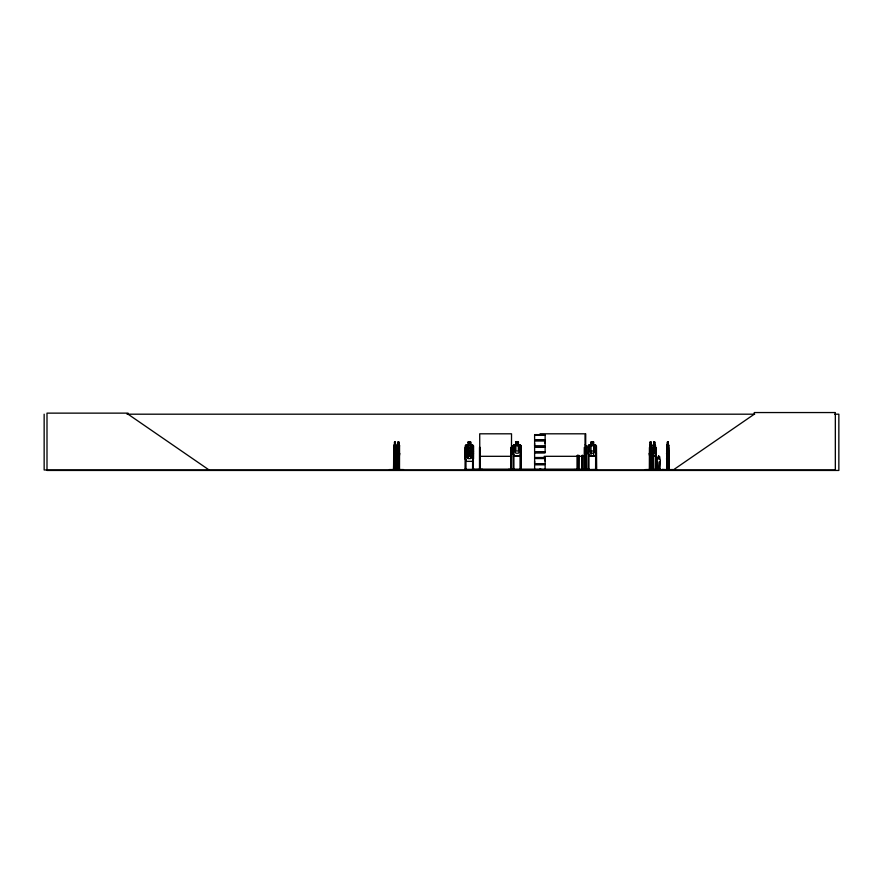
<?xml version="1.0" encoding="UTF-8"?>
<svg xmlns="http://www.w3.org/2000/svg" width="883" height="883" viewBox="0 0 883 883"><rect width="100%" height="100%" fill="white"/><g stroke="black" fill="none" stroke-linecap="round" stroke-linejoin="round"><path stroke-width="1.32" d="M534.612 463.73L534.612 458.553L545.142 458.553L545.131 463.73L534.612 463.73L534.623 461.147M534.612 446.025L534.612 440.86L545.142 440.86L545.131 446.025L534.612 446.025L534.623 443.443M545.131 461.147L545.131 458.553M545.131 443.443L545.131 440.86M658.608 456.014L658.012 458.95A1.876 1.611 -90 0 0 657.669 461.897L657.945 469.127L659.623 469.127L659.899 461.897A1.876 1.611 -90 0 0 659.623 458.95L659.535 456.677M659.623 469.127L659.954 461.897M668.508 455.882L668.74 453.211L668.619 455.97M668.652 458.597L668.431 461.368L666.775 461.368L666.588 458.597L666.864 461.368M668.343 463.862L668.332 452.692M668.597 460.451L668.762 458.608M393.961 455.97L395.86 455.97L396.037 453.222M395.86 455.97L396.125 453.222M399.282 455.97L399.602 453.211L399.37 455.97L397.471 455.97M651.499 455.97L651.775 453.222M655.55 453.222L655.186 455.97L653.288 455.97L653.133 453.222M658.299 468.045L658.85 468.332L658.144 468.42M389.48 469.557L403.476 469.557M397.471 469.966L397.571 444.811M397.582 469.911L396.886 469.16L396.886 469.977L397.438 447.482M645.374 469.966L659.744 469.911M645.495 469.557L660.065 469.535L660.065 468.752M657.217 469.966L657.04 468.752L658.012 468.752L658.012 469.535M657.228 469.955L657.228 468.752M395.716 450.992L395.33 453.211L394.613 453.211L394.591 442.041M399.226 450.992L398.84 453.211L398.123 453.211L398.101 442.041L398.862 442.041L399.226 445.827L399.282 469.977M666.654 458.608L667.04 444.811M666.775 463.862L666.875 450.198M666.886 450.297L666.555 451.191M666.488 453.719L666.786 452.692M393.928 447.482L393.575 469.977L393.73 445.794L394.591 444.811M397.184 469.977L397.24 445.794L398.101 444.811L398.012 442.041M649.7 444.811L649.424 469.977M653.1 469.977L653.387 444.811M573.994 469.557L590.098 469.977L573.994 469.866M476.489 469.911L482.548 469.513L476.456 469.922M476.5 469.546L482.515 469.524M521.036 453.211L520.142 455.882L513.994 455.882M520.208 455.97L521.147 453.222M469.303 448.266L469.326 447.88M473.509 453.222L472.56 455.97L466.058 455.97L465.209 453.222L466.125 455.882L472.493 455.882M472.493 461.279L473.42 458.597M596.455 453.222L595.506 455.97L589.005 455.97L588.155 453.222M668.155 442.129L667.438 442.129L667.095 445.827L667.018 469.977L667.283 463.365M667.371 453.796L667.371 451.213C669.457 450.661 667.912 462.869 667.581 454.977L667.018 457.725L667.371 450.297M666.842 453.707L667.261 447.427L668.056 447.427M513.707 469.922L513.707 469.16M578.685 469.922L578.795 455.418M587.957 469.922L588.155 445.794L589.038 444.811L591.014 444.811M650.252 442.041L650.186 453.211L650.937 453.211L651.345 450.992L650.937 442.129M659.48 469.844L658.806 469.966L659.458 468.752M513.155 469.977L513.1 445.794L513.961 444.811L515.804 444.811M513.133 445.794L513.983 444.811M534.59 452.063L545.153 452.273M534.612 469.756L534.623 464.767L545.142 464.767L545.142 469.756L534.59 469.966M673.221 469.977L754.281 414.193L754.281 412.549L835.329 412.549L835.329 469.977L44.15 469.977L44.15 414.193M468.067 450.297L466.677 451.213L466.677 456.379L468.067 458.597L470.65 458.597L472.03 456.379L472.03 451.213L470.65 450.297M591.014 444.9L589.634 445.827L589.634 450.992L591.014 453.211L593.597 453.211L594.987 450.992L594.987 445.827L593.597 444.9M668.067 451.147L667.57 453.741L667.095 451.147M666.621 469.966L666.831 445.794M667.195 469.844L666.753 469.16L666.753 469.977M539.8 469.922L539.943 469.16M658.552 456.014L659.513 456.456L659.623 458.95M127.02 414.193L754.7 414.193M834.711 414.193L838.85 414.193L838.85 470.451L46.998 470.451L46.998 413.134L128.057 413.134L128.057 414.193L209.105 469.977M540.032 433.807L585.043 433.807L585.065 469.977L585.363 469.16M534.601 434.624L545.153 434.624M534.623 435.142L545.131 435.142M534.535 440.175L545.208 440.175M534.535 440.496L545.208 440.496M515.782 442.041L518.476 442.041L518.365 444.9L519.701 445.827L519.701 450.992L518.365 453.211L515.871 453.211L514.535 450.992L514.535 445.827L515.871 444.9L515.804 442.041M654.745 442.041L653.85 442.041L653.475 445.827L653.365 469.977L653.111 447.482M667.416 442.041L668.177 442.041M394.524 442.129L395.33 442.129L395.716 445.827L395.772 469.977L395.904 469.16M398.034 442.129L398.84 442.129M468.067 442.129L470.65 442.129L470.65 444.9L472.03 445.827L472.03 450.992L470.65 453.211L468.067 453.211L466.677 450.992L466.677 445.827L468.067 444.9L467.968 442.041L470.738 442.041L470.738 444.811L472.537 444.811L473.509 445.783L473.509 458.608L472.56 461.368L466.058 461.368L465.209 458.608L465.209 445.794L466.081 444.811L467.968 444.811M515.871 442.129L518.387 442.129M593.597 442.129L591.014 442.129L591.014 455.97M650.186 442.129L651.025 442.129M653.873 442.129L654.711 442.129L655.031 445.827L654.623 453.211L653.873 453.211L653.475 450.992M395.198 442.593L395.198 443.52M398.708 442.593L398.708 443.52M395.264 444.811L396.092 445.827L395.761 444.811M398.774 444.811L399.359 444.811M518.453 444.811L520.208 444.811L521.147 445.783L521.136 469.977L521.036 445.827M585.164 444.811L586.124 445.783L586.213 469.966M593.597 444.811L595.484 444.811L596.455 445.783L596.676 469.922M649.612 444.811L650.252 444.811M650.97 444.811L651.577 444.811M653.939 444.811L653.133 445.794M654.656 444.811L655.55 445.783L655.55 469.977M393.984 444.9L395.838 444.9M397.493 444.9L399.348 444.9M466.125 444.9L472.493 444.9M513.994 444.9L520.175 444.9M589.071 444.9L595.44 444.9M649.623 444.9L651.566 444.9M653.31 444.9L655.252 444.9M666.963 444.9L668.597 444.9M393.73 445.794L393.95 469.977M399.271 444.811L399.635 445.783M655.462 445.783L655.175 444.811M668.508 444.9L668.906 469.977M591.014 445.827L593.597 445.827M534.535 446.39L545.208 446.39M534.535 446.71L545.208 446.71M467.968 447.427L470.738 447.427L470.738 450.198L472.537 450.198L473.509 451.18M468.067 447.526L470.65 447.526M473.42 447.482L472.659 447.482L472.571 469.977M511.533 447.482L510.793 447.482L510.937 469.977M513.078 447.482L513.895 447.482L513.906 469.977L513.972 469.16M521.136 447.482L520.33 447.482L520.319 469.977M585.043 447.482L584.281 447.482L584.193 469.977M585.297 447.482L586.113 447.482M588.188 447.482L588.95 447.482L588.95 469.977L589.038 469.16L588.1 469.16M596.444 447.482L595.683 447.482L595.595 469.977M649.424 447.482L649.579 469.977M667.283 447.526L668.034 447.526M668.641 447.482L669.027 469.977M667.173 449.922L667.967 449.922L668.21 453.707L667.857 461.092L667.195 461.092L666.842 458.873M467.979 450.198L466.092 450.198L465.209 451.191L466.125 450.297L472.493 450.297L473.42 451.213M666.786 450.198L667.349 450.198M667.967 450.198L668.762 451.18M666.797 450.297L668.497 450.297M591.014 450.992L593.597 450.992M668.067 450.992L667.438 450.992L667.438 445.827L668.067 445.827L668.034 453.796M534.623 451.919L545.131 451.919L545.131 447.074L534.612 447.074L534.612 452.052L545.153 452.063M545.153 452.515L534.601 452.538L534.623 457.515L545.142 457.515M666.698 452.692L668.42 452.692M534.623 452.836L545.131 452.836M393.73 453.222L394.05 455.97M397.328 453.222L397.571 455.97M393.984 455.882L395.838 455.882M397.493 455.882L399.348 455.882M595.44 455.882L589.071 455.882L588.244 453.211L588.244 445.838M649.623 455.882L651.566 455.882M653.31 455.882L655.252 455.882M513.95 455.97L513.1 453.222L513.928 455.97L520.23 455.97M651.588 455.97L649.601 455.97L649.358 453.222L649.689 455.97M666.941 455.97L666.753 453.211L667.051 455.882M479.712 456.312L511.533 456.312M544.127 456.312L585.043 456.312M657.945 456.919L658.012 458.95M534.535 457.88L545.208 457.88M534.535 458.2L545.208 458.2M666.709 463.763L668.409 463.763M666.687 463.862L668.431 463.862L668.762 445.783M534.535 464.083L545.208 464.083M534.535 464.403L545.208 464.403M657.879 467.891L658.685 467.891L658.685 469.535L658.619 467.891M395.452 469.16L396.081 469.16M398.961 469.16L399.591 469.16M465.065 469.16L466.003 469.16M472.571 469.16L586.202 469.16M595.595 469.16L596.621 469.866M649.369 469.16L649.987 469.16M651.555 469.16L652.173 469.16M653.056 469.16L653.674 469.16M655.241 469.16L655.859 469.16M466.003 469.392L472.571 469.392M514.579 469.922L508.487 469.513L522.35 469.911M595.595 469.392L574.038 469.977M662.184 469.381L673.078 469.977L645.495 469.866M508.531 469.557L514.546 469.911M534.623 469.613L545.131 469.613M673.1 469.557L661.201 469.734M585.628 469.966L585.727 433.807M473.586 469.911L473.509 469.16M585.959 469.911L586.014 445.827M585.23 469.911L585.131 469.16M585.506 469.933L585.639 469.16M668.034 450.297L668.387 456.379M465.297 458.597L466.125 461.279M651.488 444.811L651.864 469.977L651.897 455.418M668.519 444.811L668.828 445.827M667.095 450.992L667.438 453.211L668.067 453.211L668.067 442.129M651.665 469.866L652.118 447.482L652.173 469.977M653.067 453.211L653.376 455.97M657.669 461.897L658.012 469.127M669.171 469.977L668.574 469.16L668.619 469.977L668.641 463.365M668.089 442.041L668.155 444.9M667.504 442.041L667.438 444.9M660.252 469.734L660.252 468.752L659.27 468.752L659.27 469.535M657.945 467.891L657.824 469.734M655.859 469.977L655.804 447.482L655.274 469.977M655.572 447.482L655.572 452.769M655.572 455.418L655.65 469.977M654.656 442.041L654.711 444.9M653.939 442.041L653.961 444.9M653.332 447.482L653.221 469.977M651.897 447.482L651.897 452.769M651.025 444.9L651.058 442.041L650.164 442.041L650.186 444.9M649.932 452.769L649.954 469.977M649.711 455.418L649.678 469.977M595.771 469.16L595.771 469.977M593.597 455.97L593.696 442.041L590.926 442.041L590.926 444.811M588.277 469.16L588.277 469.977M583.972 469.281L583.972 469.977M582.714 455.418L582.725 469.977M582.548 469.16L582.692 469.977M582.493 455.418L582.372 469.977M582.228 455.418L582.173 469.977M582.007 455.418L581.996 469.977L581.952 469.16M578.873 455.418L578.873 469.977M578.133 455.418L578.122 469.977M577.935 455.418L578.001 469.977M577.912 469.16L577.769 469.977M577.714 455.418L577.714 469.977M577.46 455.418L577.46 469.977M577.228 455.418L577.217 469.977M577.173 469.16L577.173 469.977M540.793 469.16L540.882 469.977M540.705 469.16L540.705 469.977M540.12 469.16L540.12 469.977M520.407 447.482L520.385 469.977M513.189 445.838L513.222 453.211M513.266 469.16L513.255 469.977M511.5 469.16L511.389 469.977L511.533 433.807L479.712 433.807L479.833 469.977L480.032 447.482M511.323 447.482L511.235 469.977L511.003 447.482M510.727 469.16L510.727 469.977M480.308 469.16L480.308 469.977M480.098 469.977L480.242 447.482L479.502 447.482L479.502 469.977M479.646 469.16L479.535 469.977M474.734 469.281L474.734 469.977M473.42 445.827L473.332 469.977M473.089 469.281L473.089 469.977M472.747 469.16L472.747 469.977M466.003 469.977L465.915 447.482L465.153 447.482L465.065 469.977M465.827 469.16L465.827 469.977M465.242 469.16L465.242 469.977M399.546 445.783L399.513 469.977M399.414 469.16L399.37 469.977M399.028 452.769L399.006 469.977M398.752 442.129L398.752 444.9M396.037 445.783L396.07 469.977M395.518 452.769L395.485 469.977M395.33 444.9L395.352 442.041L394.502 442.041L394.524 444.9M393.984 469.977L393.376 469.16L393.41 469.977M471.787 457.571L470.893 457.648L469.37 454.977C468.454 458.994 464.833 458.509 468.785 454.37C465.109 451.191 468.376 449.535 469.326 453.741C470.374 449.767 473.674 450.606 469.922 454.392L471.787 457.571M545.153 434.833L534.601 434.811L534.623 439.822L545.142 439.822L545.142 434.833M470.186 442.593L468.531 442.593L468.531 443.52L470.186 443.52L470.186 442.593M517.924 442.593L516.312 442.593L516.312 443.52L517.924 443.52L517.924 442.593M593.133 442.593L591.478 442.593L591.478 443.52L593.133 443.52L593.133 442.593M395.33 445.827L394.613 445.827L394.613 450.992L395.33 450.992L395.33 445.827M398.84 445.827L398.123 445.827L398.123 450.992L398.84 450.992L398.84 445.827M470.65 445.827L468.067 445.827L468.067 450.992L470.65 450.992L470.65 445.827M518.365 445.827L515.871 445.827L515.871 450.992L518.365 450.992L518.365 445.827M650.937 445.827L650.186 445.827L650.186 450.992L650.937 450.992L650.937 445.827M654.623 445.827L653.873 445.827L653.873 450.992L654.623 450.992L654.623 445.827M470.186 447.99L468.531 447.99L468.531 448.906L470.186 448.906L470.186 447.99M470.65 451.213L468.067 451.213L468.067 456.379L470.65 456.379L470.65 451.213M667.857 453.707L667.195 453.707L667.195 458.873L667.857 458.873L667.857 453.707"/></g></svg>
